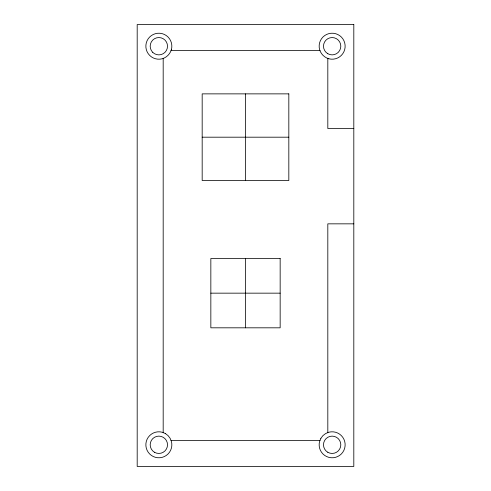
<?xml version="1.0" encoding="UTF-8"?>
<svg xmlns="http://www.w3.org/2000/svg" width="491" height="491" viewBox="0 0 491 491"><rect width="100%" height="100%" fill="white"/><g stroke="black" fill="none" stroke-linecap="round" stroke-linejoin="round"><path stroke-width="0.74" d="M171.003 50.542L319.997 50.542M353.808 128.525L327.816 128.525L327.816 58.368M202.175 137.192L288.825 137.192M353.808 223.841L327.816 223.841L327.816 432.632M210.842 293.158L280.158 293.158M171.003 440.458L319.997 440.458M245.5 93.867L245.5 180.516M245.5 258.499L245.5 327.816M163.184 58.368L163.184 432.632M171.408 49.573C170.15 53.973 166.615 57.508 162.214 58.767A12.999 12.999 0 0 1 145.907 47.345A12.999 12.999 0 0 1 159.986 33.265A12.999 12.999 0 0 1 171.408 49.573M320.893 438.291L319.592 441.427A12.999 12.999 0 0 0 331.014 457.735A12.999 12.999 0 0 0 345.093 443.655A12.999 12.999 0 0 0 328.786 432.233L325.65 433.535L322.955 435.597L320.893 438.291M353.808 24.55L137.192 24.55L137.192 466.45L353.808 466.45L353.808 24.55M288.825 93.867L202.175 93.867L202.175 180.516L288.825 180.516L288.825 93.867M280.158 258.499L210.842 258.499L210.842 327.816L280.158 327.816L280.158 258.499M328.786 58.767C324.385 57.508 320.85 53.973 319.592 49.573A12.999 12.999 0 0 1 331.014 33.265A12.999 12.999 0 0 1 345.093 47.345A12.999 12.999 0 0 1 328.786 58.767M165.35 433.535L162.214 432.233A12.999 12.999 0 0 0 145.907 443.655A12.999 12.999 0 0 0 159.986 457.735A12.999 12.999 0 0 0 171.408 441.427L170.107 438.291L168.045 435.597L165.35 433.535M154.518 452.291A8.666 8.666 0 0 0 167.517 444.791A8.666 8.666 0 0 0 154.518 437.285A8.666 8.666 0 0 0 154.518 452.291M327.816 452.291A8.666 8.666 0 0 0 340.809 444.791A8.666 8.666 0 0 0 327.816 437.285A8.666 8.666 0 0 0 327.816 452.291M327.816 53.715A8.666 8.666 0 0 0 340.809 46.209A8.666 8.666 0 0 0 327.816 38.709A8.666 8.666 0 0 0 327.816 53.715M152.726 52.341A8.666 8.666 0 0 0 167.222 48.456A8.666 8.666 0 0 0 156.611 37.844A8.666 8.666 0 0 0 152.726 52.341"/></g></svg>
